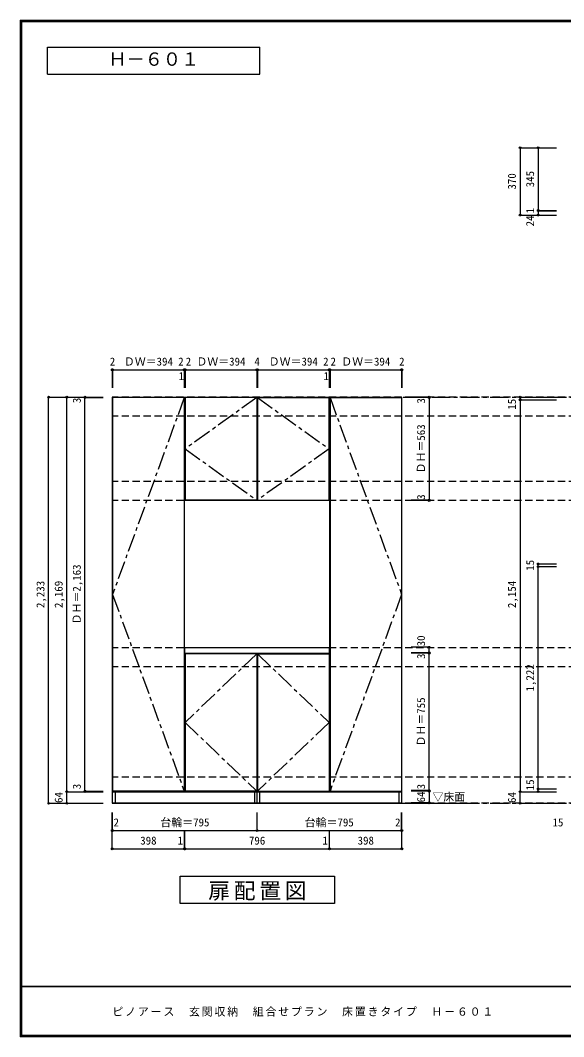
# Model space of a CAD drawing. Units: millimetres at full size, sheet at 1:20. Extents: x -3893 to 3907, y -2871 to 2783.
# Drawn here: x -3893 to -904, y -2803 to 2783 of the extents above; entities that cross this region are included whole.
import ezdxf
from ezdxf.enums import TextEntityAlignment as Align

# ---------------------------------------------------------------- set-up
doc = ezdxf.new("R2010")
doc.units = ezdxf.units.MM
doc.header["$LTSCALE"] = 20
doc.header["$PDMODE"] = 32
doc.header["$PDSIZE"] = 10
doc.linetypes.add('CHAIN1', pattern=[8, 5, -1, 1, -1])
doc.linetypes.add('DASHED2', pattern=[3, 2, -1])
for name, color, linetype in [('0-2_扉', 7, 'Continuous'), ('F-1_枠', 6, 'Continuous'), ('F-A_文字', 7, 'Continuous')]:
    doc.layers.add(name, color=color, linetype=linetype)
doc.styles.add('ＭＳ ゴシック', font='')
doc.styles.get('ＭＳ ゴシック').set_extended_font_data('MS Gothic')

msp = doc.modelspace()

# ---------------------------------------------------------------- linework, layer by layer
at = {"layer": '0-2_扉', "color": 4}
for p, q in [((-1143.48, 2083.06), (-943.48, 2083.06)), ((-1043.48, 2083.06), (-1043.48, 1713.06)), ((-1043.48, 1738.06), (-943.48, 1738.06)), ((-1043.48, 1737.06), (-943.48, 1737.06)), ((-3387.48, 862.33), (-3385.48, 862.33)), ((-3387.48, 862.33), (-3387.48, 762.33)), ((-3385.48, 862.33), (-3385.48, 762.33)), ((-3385.48, 862.33), (-2991.48, 862.33)), ((-2991.48, 862.33), (-2991.48, 762.33)), ((-2991.48, 862.33), (-2989.48, 862.33)), ((-2989.48, 862.33), (-2989.48, 762.33)), ((-2989.48, 862.33), (-2988.48, 862.33)), ((-2988.48, 862.33), (-2988.48, 762.33)), ((-2988.48, 862.33), (-2986.48, 862.33)), ((-2986.48, 862.33), (-2592.48, 862.33)), ((-2986.48, 862.33), (-2986.48, 762.33)), ((-2592.48, 862.33), (-2588.48, 862.33)), ((-2592.48, 862.33), (-2592.48, 762.33)), ((-2588.48, 862.33), (-2194.48, 862.33)), ((-2588.48, 862.33), (-2588.48, 762.33)), ((-2194.48, 862.33), (-2192.48, 862.33)), ((-2194.48, 862.33), (-2194.48, 762.33)), ((-2192.48, 862.33), (-2192.48, 762.33)), ((-2192.48, 862.33), (-2191.48, 862.33)), ((-2191.48, 862.33), (-2191.48, 762.33)), ((-2191.48, 862.33), (-2189.48, 862.33)), ((-2189.48, 862.33), (-2189.48, 762.33)), ((-2189.48, 862.33), (-1795.48, 862.33)), ((-1795.48, 862.33), (-1795.48, 762.33)), ((-1795.48, 862.33), (-1793.48, 862.33)), ((-1793.48, 862.33), (-1793.48, 762.33)), ((-3737.48, 712.33), (-3637.48, 712.33)), ((-3737.48, -1520.67), (-3737.48, 712.33)), ((-3637.48, 712.33), (-3437.48, 712.33)), ((-3637.48, -1456.67), (-3637.48, 712.33)), ((-3537.48, 709.33), (-3537.48, 712.33)), ((-3537.48, 709.33), (-3437.48, 709.33)), ((-3537.48, -1453.67), (-3537.48, 709.33)), ((-1643.48, 712.33), (-1743.48, 712.33)), ((-1643.48, 709.33), (-1743.48, 709.33)), ((-1643.48, 712.33), (-1643.48, 709.33)), ((-1643.48, 709.33), (-1643.48, 146.33)), ((-1143.48, 712.33), (-943.48, 712.33)), ((-1143.48, 712.33), (-1143.48, -1456.67)), ((-1143.48, 697.33), (-943.48, 697.33)), ((-1643.48, 146.33), (-1743.48, 146.33)), ((-1643.48, 143.33), (-1743.48, 143.33)), ((-1643.48, 146.33), (-1643.48, 143.33)), ((-1043.48, -204.67), (-943.48, -204.67)), ((-1043.48, -219.67), (-1043.48, -204.67)), ((-1043.48, -219.67), (-943.48, -219.67)), ((-1043.48, -1441.67), (-1043.48, -219.67)), ((-1643.48, -662.71), (-1743.48, -662.71)), ((-1643.48, -692.71), (-1643.48, -662.71)), ((-1643.48, -692.71), (-1743.48, -692.71)), ((-1643.48, -692.71), (-1743.48, -692.71)), ((-1643.48, -695.71), (-1743.48, -695.71)), ((-1643.48, -695.71), (-1643.48, -692.71)), ((-1643.48, -1450.71), (-1643.48, -695.71)), ((-1643.48, -1450.71), (-1743.48, -1450.71)), ((-1643.48, -1453.71), (-1643.48, -1450.71)), ((-1043.48, -1441.67), (-943.48, -1441.67)), ((-1043.48, -1456.67), (-1043.48, -1441.67)), ((-3637.48, -1456.67), (-3437.48, -1456.67)), ((-3637.48, -1456.67), (-3437.48, -1456.67)), ((-3637.48, -1520.67), (-3637.48, -1456.67)), ((-3537.48, -1453.67), (-3437.48, -1453.67)), ((-3537.48, -1456.67), (-3537.48, -1453.67)), ((-3537.48, -1456.67), (-3437.48, -1456.67)), ((-1643.48, -1453.71), (-1743.48, -1453.71)), ((-1643.48, -1453.71), (-1743.48, -1453.71)), ((-1643.48, -1453.71), (-1643.48, -1517.71)), ((-1143.48, -1456.67), (-943.48, -1456.67)), ((-1143.48, -1456.67), (-943.48, -1456.67)), ((-1143.48, -1520.67), (-1143.48, -1456.67)), ((-1043.48, -1456.67), (-943.48, -1456.67)), ((-3737.48, -1520.67), (-3637.48, -1520.67)), ((-3637.48, -1520.67), (-3437.48, -1520.67)), ((-1643.48, -1517.71), (-1743.48, -1517.71)), ((-1143.48, -1520.67), (-943.48, -1520.67)), ((-3387.48, -1670.67), (-3387.48, -1570.67)), ((-3385.48, -1670.67), (-3385.48, -1570.67)), ((-2590.48, -1670.67), (-2590.48, -1570.67)), ((-1795.48, -1670.67), (-1795.48, -1570.67)), ((-1793.48, -1670.67), (-1793.48, -1570.67)), ((-3387.48, -1770.67), (-3387.48, -1670.67)), ((-3387.48, -1670.67), (-3385.48, -1670.67)), ((-3385.48, -1670.67), (-2590.48, -1670.67)), ((-2989.48, -1770.67), (-2989.48, -1670.67)), ((-2988.48, -1770.67), (-2988.48, -1670.67)), ((-2590.48, -1670.67), (-1795.48, -1670.67)), ((-2192.48, -1770.67), (-2192.48, -1670.67)), ((-2191.48, -1770.67), (-2191.48, -1670.67)), ((-1795.48, -1670.67), (-1793.48, -1670.67)), ((-1793.48, -1770.67), (-1793.48, -1670.67)), ((-3387.48, -1770.67), (-2989.48, -1770.67)), ((-2989.48, -1770.67), (-2988.48, -1770.67)), ((-2988.48, -1770.67), (-2192.48, -1770.67)), ((-2192.48, -1770.67), (-2191.48, -1770.67)), ((-2191.48, -1770.67), (-1793.48, -1770.67))]:
    msp.add_line(p, q, dxfattribs=at)
at = {"layer": '0-2_扉'}
for p, q in [((-3387.48, 712.33), (-2989.48, 712.33)), ((-3387.48, 712.33), (-3387.48, -1456.67)), ((-2989.48, -1456.67), (-2989.48, 712.33)), ((-2191.48, 712.33), (-1793.48, 712.33)), ((-2191.48, 712.33), (-2191.48, -1456.67)), ((-2988.48, -695.67), (-2988.48, -1456.67)), ((-2192.48, -1456.67), (-2192.48, -695.67)), ((-3387.48, -1456.67), (-2989.48, -1456.67)), ((-3385.48, -1520.67), (-3385.48, -1456.67)), ((-3385.48, -1456.67), (-2590.48, -1456.67)), ((-3370.48, -1520.67), (-3370.48, -1456.67)), ((-2988.48, -1456.67), (-2192.48, -1456.67)), ((-2605.48, -1456.67), (-2605.48, -1520.67)), ((-2590.48, -1520.67), (-2590.48, -1456.67)), ((-2590.48, -1456.67), (-1795.48, -1456.67)), ((-2575.48, -1520.67), (-2575.48, -1456.67)), ((-1810.48, -1456.67), (-1810.48, -1520.67)), ((-1795.48, -1456.67), (-1795.48, -1520.67)), ((-3387.48, -1520.67), (-1445.48, -1520.67)), ((-2590.48, -1520.67), (-3385.48, -1520.67)), ((-1795.48, -1520.67), (-2590.48, -1520.67))]:
    msp.add_line(p, q, dxfattribs=at)
at = {"layer": '0-2_扉', "linetype": 'CHAIN1'}
for p, q in [((-3387.48, 712.33), (3184.52, 712.33)), ((-3387.48, -1520.67), (3184.52, -1520.67))]:
    msp.add_line(p, q, dxfattribs=at)
at = {"layer": '0-2_扉', "color": 4, "linetype": 'DASHED2'}
for p, q in [((3184.52, 712.33), (-3387.48, 712.33)), ((3184.52, 607.33), (-3387.48, 607.33)), ((3184.52, 248.33), (-3387.48, 248.33)), ((3184.52, 143.33), (-3387.48, 143.33)), ((3184.52, -665.67), (-3387.48, -665.67)), ((3184.52, -770.67), (-3387.48, -770.67)), ((3184.52, -1377.67), (-3387.48, -1377.67)), ((3184.52, -1520.67), (-3176.26, -1520.67))]:
    msp.add_line(p, q, dxfattribs=at)
at = {"layer": '0-2_扉', "color": 3}
for p, q in [((-3385.48, 709.33), (-3385.48, -1453.67)), ((-2991.48, 709.33), (-3385.48, 709.33)), ((-2991.48, 709.33), (-2991.48, -1453.67)), ((-2592.48, 709.33), (-2986.48, 709.33)), ((-2986.48, 709.33), (-2986.48, 146.33)), ((-2592.48, 709.33), (-2592.48, 146.33)), ((-2588.48, 709.33), (-2588.48, 146.33)), ((-2588.48, 709.33), (-2194.48, 709.33)), ((-2194.48, 146.33), (-2194.48, 709.33)), ((-2189.48, 709.33), (-2189.48, -1453.67)), ((-2189.48, 709.33), (-1795.48, 709.33)), ((-1795.48, 709.33), (-1795.48, -1453.67)), ((-2592.48, 146.33), (-2986.48, 146.33)), ((-2588.48, 146.33), (-2194.48, 146.33)), ((-2986.48, -698.67), (-2986.48, -1453.67)), ((-2592.48, -698.67), (-2986.48, -698.67)), ((-2592.48, -698.67), (-2592.48, -1453.67)), ((-2588.48, -698.67), (-2588.48, -1453.67)), ((-2588.48, -698.67), (-2194.48, -698.67)), ((-2194.48, -698.67), (-2194.48, -1453.67)), ((-2991.48, -1453.67), (-3385.48, -1453.67)), ((-2592.48, -1453.67), (-2986.48, -1453.67)), ((-2588.48, -1453.67), (-2194.48, -1453.67)), ((-2189.48, -1453.67), (-1795.48, -1453.67))]:
    msp.add_line(p, q, dxfattribs=at)
at = {"layer": '0-2_扉'}
for points in [[(-3743.33, 2486.67), (-3743.33, 2636.67), (-2574.63, 2636.67)], [(-3743.33, 2486.67), (-2574.63, 2486.67), (-2574.63, 2636.67)], [(-2191.48, -1456.67), (-1793.48, -1456.67), (-1793.48, 712.33)]]:
    msp.add_lwpolyline(points, dxfattribs=at)
at = {"layer": '0-2_扉', "color": 4}
msp.add_lwpolyline([(-1143.48, 2083.06), (-1143.48, 1713.06), (-943.48, 1713.06)], dxfattribs=at)
at = {"layer": '0-2_扉', "linetype": 'CHAIN1'}
for points in [[(-2991.48, 709.33), (-3385.48, -372.17), (-2991.48, -1453.67)], [(-2592.48, 709.33), (-2986.48, 427.83), (-2592.48, 146.33)], [(-2588.48, 709.33), (-2194.48, 427.83), (-2588.48, 146.33)], [(-2189.48, 709.33), (-1795.48, -372.17), (-2189.48, -1453.67)], [(-2592.48, -698.67), (-2986.48, -1076.17), (-2592.48, -1453.67)], [(-2588.48, -698.67), (-2194.48, -1076.17), (-2588.48, -1453.67)]]:
    msp.add_lwpolyline(points, dxfattribs=at)
at = {"layer": '0-2_扉'}
for points in [[(-2988.48, 712.33), (-2192.48, 712.33), (-2192.48, 143.33), (-2988.48, 143.33)], [(-3014.48, -1920.67), (-2164.48, -1920.67), (-2164.48, -2070.67), (-3014.48, -2070.67)]]:
    msp.add_lwpolyline(points, close=True, dxfattribs=at)
at = {"layer": '0-2_扉', "color": 3}
msp.add_lwpolyline([(-2989.48, -695.67), (-2191.48, -695.67), (-2191.48, -665.67), (-2989.48, -665.67)], close=True, dxfattribs=at)
at = {"layer": '0-2_扉'}
for p in [(-1143.48, 2083.06), (-1043.48, 2083.06), (-1043.48, 1738.06), (-1043.48, 1737.06), (-1143.48, 1713.06), (-1043.48, 1713.06), (-3387.48, 862.33), (-3385.48, 862.33), (-2991.48, 862.33), (-2989.48, 862.33), (-2988.48, 862.33), (-2986.48, 862.33), (-2592.48, 862.33), (-2588.48, 862.33), (-2194.48, 862.33), (-2192.48, 862.33), (-2191.48, 862.33), (-2189.48, 862.33), (-1795.48, 862.33), (-1793.48, 862.33), (-3737.48, 712.33), (-3637.48, 712.33), (-3537.48, 712.33), (-3537.48, 709.33), (-1643.48, 712.33), (-1643.48, 709.33), (-1143.48, 712.33), (-1143.48, 697.33), (-1643.48, 146.33), (-1643.48, 143.33), (-1043.48, -204.67), (-1043.48, -219.67), (-1643.48, -662.71), (-1643.48, -692.71), (-1643.48, -692.71), (-1643.48, -695.71), (-3637.48, -1456.67), (-3637.48, -1456.67), (-3537.48, -1453.67), (-3537.48, -1456.67), (-1643.48, -1450.71), (-1643.48, -1453.71), (-1643.48, -1453.71), (-1143.48, -1456.67), (-1143.48, -1456.67), (-1043.48, -1441.67), (-1043.48, -1456.67), (-3737.48, -1520.67), (-3637.48, -1520.67), (-1643.48, -1517.71), (-1143.48, -1520.67), (-3387.48, -1670.67), (-3385.48, -1670.67), (-2590.48, -1670.67), (-1795.48, -1670.67), (-1793.48, -1670.67), (-3387.48, -1770.67), (-2989.48, -1770.67), (-2988.48, -1770.67), (-2192.48, -1770.67), (-2191.48, -1770.67), (-1793.48, -1770.67)]:
    msp.add_point(p, dxfattribs=at)
at = {"layer": 'F-1_枠'}
for p, q in [((-3893.39, 2783.33), (-3893.39, -2803.33)), ((-3893.39, 2783.33), (3906.61, 2783.33)), ((-3893.39, 2780), (3906.61, 2780)), ((-3893.39, 2776.67), (3906.61, 2776.67)), ((-3890.05, 2783.33), (-3890.05, -2803.33)), ((-3886.72, 2783.33), (-3886.72, -2803.33)), ((3906.61, -2526.67), (-3893.39, -2526.67)), ((3906.61, -2530), (-3893.39, -2530)), ((3906.61, -2796.67), (-3893.39, -2796.67)), ((3906.61, -2800), (-3893.39, -2800)), ((3906.61, -2803.33), (-3893.39, -2803.33))]:
    msp.add_line(p, q, dxfattribs=at)

# ---------------------------------------------------------------- texts
at = {"layer": '0-2_扉', "style": 'ＭＳ ゴシック'}
for s, height, p in [('Ｈ－６０１', 73.31, (-3408.98, 2511.67)), ('2', 43.99, (-3401.48, 872.33)), ('ＤＷ＝394', 43.99, (-3323.48, 872.33)), ('2', 43.99, (-3024.48, 872.33)), ('2', 43.99, (-2983.48, 872.33)), ('ＤＷ＝394', 43.99, (-2924.48, 872.33)), ('4', 43.99, (-2605.48, 872.33)), ('ＤＷ＝394', 43.99, (-2526.48, 872.33)), ('2', 43.99, (-2227.48, 872.33)), ('2', 43.99, (-2186.48, 872.33)), ('ＤＷ＝394', 43.99, (-2127.48, 872.33)), ('2', 43.99, (-1809.48, 872.33)), ('1', 43.99, (-3022.48, 792.33)), ('1', 43.99, (-2225.48, 792.33)), ('▽床面', 43.99, (-1625.48, -1520.67)), ('2', 43.99, (-3380.48, -1660.67)), ('台輪＝795', 43.99, (-3122.48, -1660.67)), ('台輪＝795', 43.99, (-2328.48, -1660.67)), ('2', 43.99, (-1831.48, -1660.67)), ('15', 43.99, (-965.23, -1660.67)), ('398', 43.99, (-3233.48, -1760.67)), ('1', 43.99, (-3028.01, -1760.67)), ('796', 43.99, (-2635.48, -1760.67)), ('1', 43.99, (-2231.01, -1760.67)), ('398', 43.99, (-2037.48, -1760.67))]:
    msp.add_text(s, height=height, dxfattribs=at).set_placement(p, align=Align.BOTTOM_LEFT)
for s, p in [('370', (-1153.48, 1853.06)), ('345', (-1053.48, 1865.56)), ('1', (-1053.48, 1722.56)), ('24', (-1053.48, 1650.65)), ('3', (-3547.48, 679.01)), ('3', (-1653.48, 676.85)), ('15', (-1153.48, 643.11)), ('ＤＨ＝563', (-1653.48, 292.83)), ('3', (-1653.48, 147.85)), ('ＤＨ＝2,163', (-3547.48, -537.17)), ('15', (-1053.48, -242.17)), ('2,233', (-3747.48, -447.17)), ('2,169', (-3647.48, -447.17)), ('2,154', (-1153.48, -447.17)), ('30', (-1653.48, -657.71)), ('3', (-1653.48, -727.15)), ('1,222', (-1053.48, -905.67)), ('ＤＨ＝755', (-1653.48, -1208.21)), ('15', (-1053.48, -1448.99)), ('3', (-3547.48, -1443.09)), ('3', (-1653.48, -1443.81)), ('64', (-3647.48, -1518.67)), ('64', (-1653.48, -1515.71)), ('64', (-1153.48, -1518.67))]:
    msp.add_text(s, height=43.99, rotation=90, dxfattribs=at).set_placement(p, align=Align.BOTTOM_LEFT)
at = {"layer": '0-2_扉', "insert": (-2859.48, -2055.67), "char_height": 87.98, "attachment_point": 7, "style": 'ＭＳ ゴシック'}
msp.add_mtext('\\T1.17;扉配置図', dxfattribs=at)
at = {"layer": 'F-A_文字', "insert": (-3386.72, -2693.33), "char_height": 43.99, "attachment_point": 7, "style": 'ＭＳ ゴシック'}
msp.add_mtext('\\T1.17;ピノアース\u3000玄関収納\u3000組合せプラン\u3000床置きタイプ\u3000Ｈ－６０１', dxfattribs=at)

doc.saveas('drawing.dxf')
